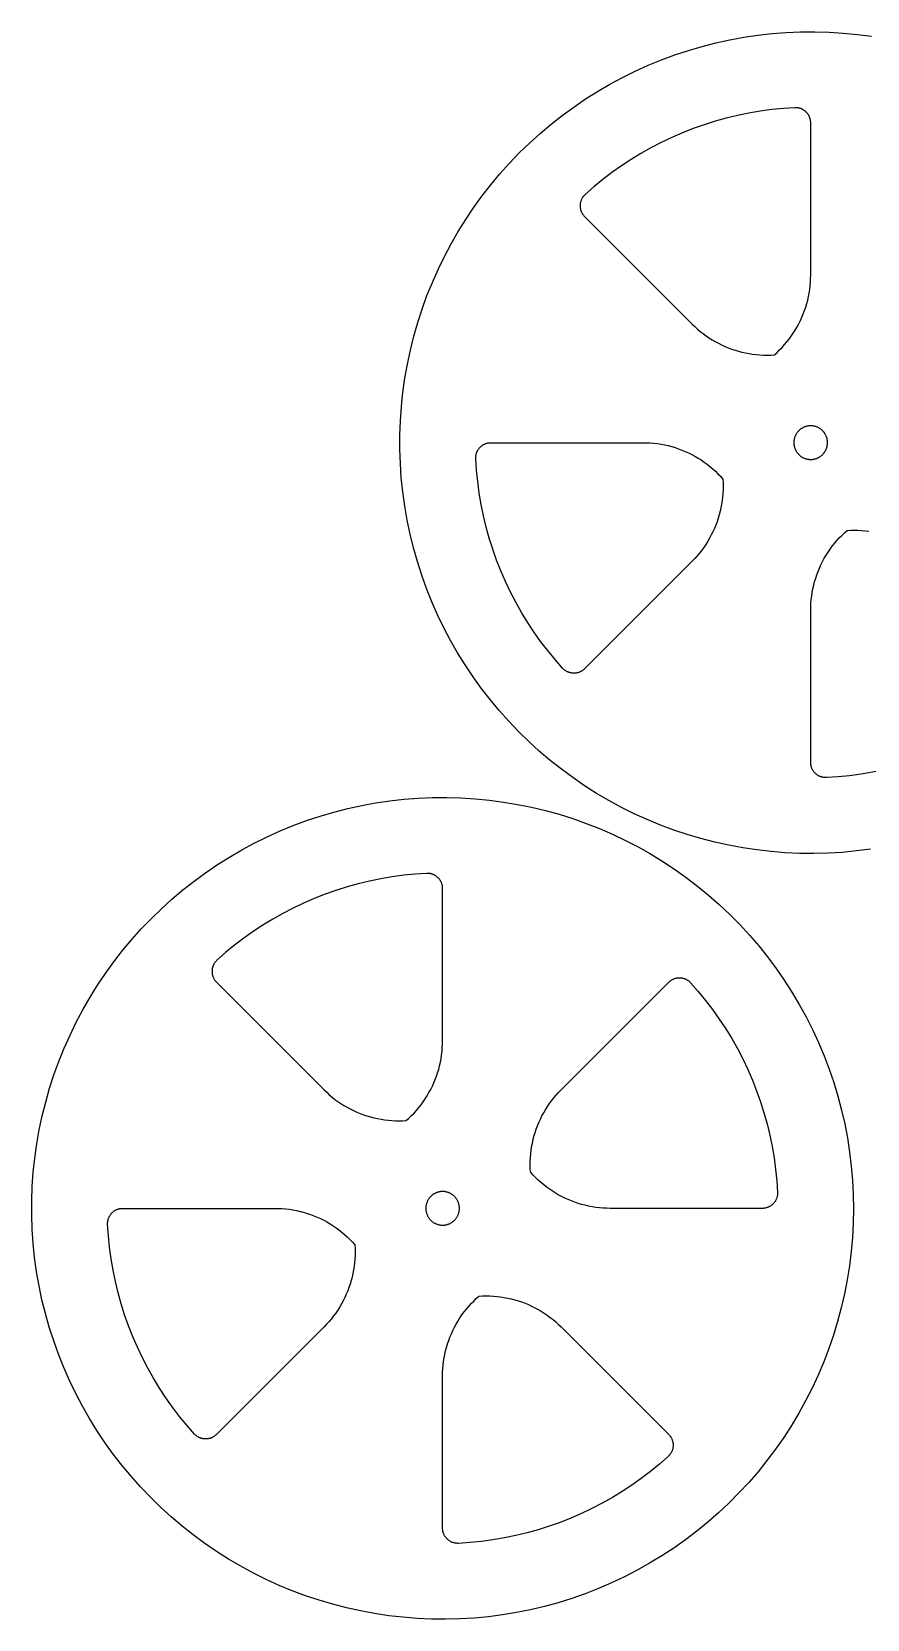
# Model space of a CAD drawing. Header units: millimetres. Extents: x 685 to 906, y -3810 to -3600.
# Drawn here: x 685.1 to 795.7, y -3809.7 to -3599.7 of the extents above; entities that cross this region are included whole.
import ezdxf

# ---------------------------------------------------------------- set-up
doc = ezdxf.new("R2010")
doc.units = ezdxf.units.MM
doc.header["$MEASUREMENT"] = 0
doc.layers.add('lime', color=178, linetype='Continuous', true_color=0x000000)

msp = doc.modelspace()

# ---------------------------------------------------------------- linework, layer by layer
at = {"layer": 'lime'}
for points in [[(796.09, -3707.84), (794.22, -3708.08), (792.34, -3708.26), (790.46, -3708.37), (788.57, -3708.42), (786.68, -3708.4), (784.8, -3708.31), (782.92, -3708.17), (781.04, -3707.95), (779.18, -3707.67), (777.32, -3707.33), (775.48, -3706.92), (773.65, -3706.45), (771.84, -3705.91), (770.05, -3705.31), (768.28, -3704.65), (766.54, -3703.93), (764.82, -3703.15), (763.13, -3702.31), (761.47, -3701.41), (759.85, -3700.46), (758.25, -3699.45), (756.69, -3698.38), (755.18, -3697.26), (753.7, -3696.09), (752.26, -3694.87), (750.86, -3693.6), (749.51, -3692.28), (748.21, -3690.91), (746.95, -3689.51), (745.75, -3688.05), (744.59, -3686.56), (743.49, -3685.03), (742.44, -3683.46), (741.45, -3681.85), (740.51, -3680.22), (739.64, -3678.55), (738.81, -3676.85), (738.05, -3675.12), (737.35, -3673.37), (736.71, -3671.59), (736.13, -3669.8), (735.62, -3667.98), (735.17, -3666.15), (734.78, -3664.3), (734.46, -3662.44), (734.2, -3660.57), (734, -3658.7), (733.88, -3656.81), (733.81, -3654.93), (733.82, -3653.04), (733.88, -3651.16), (734.02, -3649.27), (734.22, -3647.4), (734.48, -3645.53), (734.81, -3643.67), (735.2, -3641.82), (735.66, -3639.99), (736.18, -3638.18), (736.76, -3636.38), (737.4, -3634.61), (738.11, -3632.86), (738.87, -3631.13), (739.7, -3629.44), (740.58, -3627.77), (741.52, -3626.13), (742.52, -3624.53), (743.57, -3622.97), (744.68, -3621.44), (745.84, -3619.95), (747.05, -3618.5), (748.31, -3617.09), (749.61, -3615.73), (750.97, -3614.42), (752.36, -3613.15), (753.81, -3611.93), (755.29, -3610.76), (756.81, -3609.65), (758.37, -3608.59), (759.97, -3607.58), (761.6, -3606.63), (763.26, -3605.73), (764.95, -3604.9), (766.67, -3604.12), (768.42, -3603.41), (770.19, -3602.75), (771.98, -3602.16), (773.79, -3601.63), (775.62, -3601.16), (777.46, -3600.76), (779.32, -3600.42), (781.18, -3600.14), (783.06, -3599.93), (784.94, -3599.79), (786.83, -3599.71), (788.71, -3599.69), (790.6, -3599.75), (792.48, -3599.86), (794.36, -3600.05), (796.23, -3600.29)], [(786.08, -3609.74), (784.55, -3609.84), (783.02, -3609.99), (781.5, -3610.2), (779.99, -3610.45), (778.49, -3610.76), (777, -3611.12), (775.52, -3611.53), (774.06, -3611.99), (772.62, -3612.51), (771.19, -3613.07), (769.79, -3613.68), (768.4, -3614.34), (767.04, -3615.04), (765.71, -3615.8), (764.4, -3616.6), (763.12, -3617.44), (761.87, -3618.33), (760.65, -3619.26), (759.47, -3620.23), (758.32, -3621.24)], [(788.17, -3611.74), (788.17, -3611.67), (788.17, -3611.6), (788.16, -3611.53), (788.15, -3611.46), (788.14, -3611.4), (788.13, -3611.33), (788.11, -3611.26), (788.09, -3611.19), (788.07, -3611.13), (788.05, -3611.06), (788.03, -3611), (788, -3610.94), (787.97, -3610.87), (787.94, -3610.81), (787.91, -3610.75), (787.87, -3610.69), (787.84, -3610.63), (787.8, -3610.58), (787.76, -3610.52), (787.71, -3610.47), (787.67, -3610.42), (787.62, -3610.36), (787.58, -3610.32), (787.53, -3610.27), (787.47, -3610.22), (787.42, -3610.18), (787.37, -3610.14), (787.31, -3610.1), (787.25, -3610.06), (787.19, -3610.02), (787.14, -3609.99), (787.07, -3609.95), (787.01, -3609.92), (786.95, -3609.9), (786.89, -3609.87), (786.82, -3609.85), (786.76, -3609.83), (786.69, -3609.81), (786.62, -3609.79), (786.56, -3609.78), (786.49, -3609.76), (786.42, -3609.75), (786.35, -3609.75), (786.28, -3609.74), (786.21, -3609.74), (786.14, -3609.74), (786.08, -3609.74)], [(788.17, -3631.88), (788.17, -3611.74)], [(758.32, -3621.24), (758.27, -3621.29), (758.22, -3621.34), (758.17, -3621.39), (758.13, -3621.44), (758.08, -3621.49), (758.04, -3621.55), (758, -3621.6), (757.96, -3621.66), (757.93, -3621.72), (757.9, -3621.78), (757.86, -3621.84), (757.84, -3621.9), (757.81, -3621.97), (757.78, -3622.03), (757.76, -3622.1), (757.74, -3622.16), (757.72, -3622.23), (757.71, -3622.3), (757.69, -3622.36), (757.68, -3622.43), (757.67, -3622.5), (757.67, -3622.57), (757.66, -3622.64), (757.66, -3622.71), (757.66, -3622.77), (757.67, -3622.84), (757.67, -3622.91), (757.68, -3622.98), (757.69, -3623.05), (757.7, -3623.12), (757.72, -3623.18), (757.73, -3623.25), (757.75, -3623.32), (757.77, -3623.38), (757.8, -3623.45), (757.82, -3623.51), (757.85, -3623.57), (757.88, -3623.63), (757.92, -3623.7), (757.95, -3623.75), (757.99, -3623.81), (758.03, -3623.87), (758.07, -3623.93), (758.11, -3623.98), (758.15, -3624.03), (758.2, -3624.08), (758.25, -3624.13)], [(758.25, -3624.13), (772.49, -3638.38)], [(783.36, -3642.44), (783.72, -3642.12), (784.06, -3641.79), (784.39, -3641.45), (784.71, -3641.09), (785.02, -3640.72), (785.32, -3640.35), (785.6, -3639.96), (785.87, -3639.57), (786.13, -3639.16), (786.37, -3638.75), (786.6, -3638.33), (786.81, -3637.9), (787.01, -3637.46), (787.19, -3637.02), (787.36, -3636.57), (787.51, -3636.12), (787.65, -3635.66), (787.77, -3635.2), (787.88, -3634.73), (787.97, -3634.26), (788.04, -3633.79), (788.1, -3633.31), (788.14, -3632.84), (788.16, -3632.36), (788.17, -3631.88)], [(772.49, -3638.38), (772.83, -3638.71), (773.19, -3639.03), (773.56, -3639.34), (773.93, -3639.63), (774.32, -3639.91), (774.71, -3640.18), (775.12, -3640.44), (775.53, -3640.68), (775.95, -3640.91), (776.38, -3641.12), (776.82, -3641.32), (777.26, -3641.5), (777.71, -3641.67), (778.16, -3641.82), (778.62, -3641.96), (779.08, -3642.08), (779.55, -3642.18), (780.02, -3642.27), (780.49, -3642.35), (780.97, -3642.4), (781.45, -3642.44), (781.92, -3642.47), (782.4, -3642.48), (782.88, -3642.47), (783.36, -3642.44)], [(743.86, -3656.15), (743.85, -3656.08), (743.85, -3656.01), (743.86, -3655.94), (743.86, -3655.87), (743.87, -3655.81), (743.88, -3655.74), (743.89, -3655.67), (743.91, -3655.6), (743.92, -3655.54), (743.94, -3655.47), (743.96, -3655.4), (743.99, -3655.34), (744.01, -3655.28), (744.04, -3655.21), (744.07, -3655.15), (744.1, -3655.09), (744.14, -3655.03), (744.17, -3654.97), (744.21, -3654.91), (744.25, -3654.86), (744.29, -3654.8), (744.34, -3654.75), (744.38, -3654.7), (744.43, -3654.65), (744.48, -3654.6), (744.53, -3654.56), (744.58, -3654.51), (744.64, -3654.47), (744.69, -3654.43), (744.75, -3654.39), (744.81, -3654.35), (744.87, -3654.32), (744.93, -3654.28), (744.99, -3654.25), (745.05, -3654.22), (745.11, -3654.2), (745.18, -3654.17), (745.24, -3654.15), (745.31, -3654.13), (745.38, -3654.11), (745.44, -3654.1), (745.51, -3654.09), (745.58, -3654.07), (745.65, -3654.07), (745.72, -3654.06), (745.78, -3654.06), (745.85, -3654.06)], [(745.85, -3654.06), (765.99, -3654.06)], [(765.99, -3654.06), (766.47, -3654.06), (766.95, -3654.09), (767.43, -3654.13), (767.9, -3654.19), (768.38, -3654.26), (768.85, -3654.35), (769.31, -3654.45), (769.78, -3654.58), (770.24, -3654.71), (770.69, -3654.87), (771.14, -3655.03), (771.58, -3655.22), (772.01, -3655.42), (772.44, -3655.63), (772.86, -3655.86), (773.28, -3656.1), (773.68, -3656.35), (774.08, -3656.62), (774.46, -3656.91), (774.84, -3657.2), (775.21, -3657.51), (775.56, -3657.83), (775.9, -3658.17), (776.24, -3658.51), (776.56, -3658.87)], [(755.35, -3683.91), (754.34, -3682.76), (753.37, -3681.57), (752.44, -3680.35), (751.55, -3679.1), (750.71, -3677.82), (749.91, -3676.52), (749.16, -3675.18), (748.45, -3673.82), (747.79, -3672.44), (747.18, -3671.03), (746.62, -3669.61), (746.11, -3668.16), (745.65, -3666.7), (745.24, -3665.23), (744.87, -3663.74), (744.57, -3662.23), (744.31, -3660.72), (744.11, -3659.2), (743.95, -3657.68), (743.86, -3656.15)], [(776.56, -3658.87), (776.58, -3659.34), (776.59, -3659.82), (776.58, -3660.3), (776.56, -3660.78), (776.52, -3661.26), (776.46, -3661.73), (776.39, -3662.2), (776.3, -3662.67), (776.19, -3663.14), (776.07, -3663.6), (775.94, -3664.06), (775.78, -3664.52), (775.62, -3664.97), (775.43, -3665.41), (775.24, -3665.84), (775.02, -3666.27), (774.8, -3666.69), (774.55, -3667.11), (774.3, -3667.51), (774.03, -3667.91), (773.75, -3668.29), (773.45, -3668.67), (773.14, -3669.04), (772.82, -3669.39), (772.49, -3669.74)], [(788.17, -3676.23), (788.18, -3675.75), (788.2, -3675.27), (788.24, -3674.8), (788.3, -3674.32), (788.37, -3673.85), (788.46, -3673.38), (788.57, -3672.91), (788.69, -3672.45), (788.83, -3671.99), (788.98, -3671.54), (789.15, -3671.09), (789.33, -3670.65), (789.53, -3670.21), (789.74, -3669.78), (789.97, -3669.36), (790.21, -3668.95), (790.47, -3668.54), (790.74, -3668.15), (791.02, -3667.76), (791.32, -3667.39), (791.63, -3667.02), (791.95, -3666.67), (792.28, -3666.32), (792.62, -3665.99), (792.98, -3665.67)], [(792.98, -3665.67), (793.46, -3665.64), (793.94, -3665.64), (794.42, -3665.64), (794.89, -3665.67), (795.37, -3665.71), (795.85, -3665.76)], [(772.49, -3669.74), (758.25, -3683.98)], [(788.17, -3696.37), (788.17, -3676.23)], [(758.25, -3683.98), (758.2, -3684.03), (758.15, -3684.07), (758.09, -3684.12), (758.04, -3684.16), (757.98, -3684.2), (757.93, -3684.24), (757.87, -3684.27), (757.81, -3684.31), (757.75, -3684.34), (757.69, -3684.37), (757.62, -3684.4), (757.56, -3684.43), (757.5, -3684.45), (757.43, -3684.47), (757.36, -3684.49), (757.3, -3684.51), (757.23, -3684.52), (757.16, -3684.54), (757.1, -3684.55), (757.03, -3684.55), (756.96, -3684.56), (756.89, -3684.56), (756.82, -3684.56), (756.75, -3684.56), (756.68, -3684.56), (756.61, -3684.55), (756.55, -3684.54), (756.48, -3684.53), (756.41, -3684.52), (756.34, -3684.5), (756.28, -3684.48), (756.21, -3684.46), (756.15, -3684.44), (756.08, -3684.42), (756.02, -3684.39), (755.96, -3684.36), (755.9, -3684.33), (755.83, -3684.3), (755.78, -3684.26), (755.72, -3684.22), (755.66, -3684.18), (755.61, -3684.14), (755.55, -3684.1), (755.5, -3684.05), (755.45, -3684.01), (755.4, -3683.96), (755.35, -3683.91)], [(818.02, -3686.87), (816.87, -3687.88), (815.69, -3688.85), (814.47, -3689.78), (813.22, -3690.67), (811.94, -3691.51), (810.63, -3692.31), (809.3, -3693.07), (807.94, -3693.77), (806.55, -3694.43), (805.15, -3695.04), (803.72, -3695.6), (802.28, -3696.12), (800.82, -3696.58), (799.34, -3696.99), (797.85, -3697.35), (796.35, -3697.66), (794.84, -3697.92), (793.32, -3698.12), (791.79, -3698.27), (790.26, -3698.37)], [(790.26, -3698.37), (790.2, -3698.37), (790.13, -3698.37), (790.06, -3698.37), (789.99, -3698.36), (789.92, -3698.36), (789.85, -3698.35), (789.79, -3698.33), (789.72, -3698.32), (789.65, -3698.3), (789.58, -3698.28), (789.52, -3698.26), (789.45, -3698.24), (789.39, -3698.21), (789.33, -3698.19), (789.27, -3698.16), (789.2, -3698.12), (789.15, -3698.09), (789.09, -3698.05), (789.03, -3698.02), (788.97, -3697.97), (788.92, -3697.93), (788.87, -3697.89), (788.81, -3697.84), (788.77, -3697.8), (788.72, -3697.75), (788.67, -3697.7), (788.63, -3697.64), (788.58, -3697.59), (788.54, -3697.53), (788.5, -3697.48), (788.47, -3697.42), (788.43, -3697.36), (788.4, -3697.3), (788.37, -3697.24), (788.34, -3697.18), (788.31, -3697.11), (788.29, -3697.05), (788.27, -3696.98), (788.25, -3696.92), (788.23, -3696.85), (788.21, -3696.78), (788.2, -3696.71), (788.19, -3696.65), (788.18, -3696.58), (788.17, -3696.51), (788.17, -3696.44), (788.17, -3696.37)], [(737.37, -3711.05), (735.84, -3711.15), (734.32, -3711.3), (732.8, -3711.5), (731.29, -3711.76), (729.79, -3712.07), (728.3, -3712.43), (726.82, -3712.84), (725.36, -3713.3), (723.91, -3713.81), (722.49, -3714.37), (721.08, -3714.98), (719.7, -3715.64), (718.34, -3716.35), (717, -3717.1), (715.7, -3717.9), (714.42, -3718.75), (713.17, -3719.63), (711.95, -3720.56), (710.76, -3721.53), (709.61, -3722.54)], [(739.47, -3713.04), (739.46, -3712.98), (739.46, -3712.91), (739.45, -3712.84), (739.45, -3712.77), (739.44, -3712.7), (739.42, -3712.63), (739.41, -3712.57), (739.39, -3712.5), (739.37, -3712.43), (739.35, -3712.37), (739.32, -3712.3), (739.3, -3712.24), (739.27, -3712.18), (739.24, -3712.12), (739.2, -3712.06), (739.17, -3712), (739.13, -3711.94), (739.09, -3711.88), (739.05, -3711.83), (739.01, -3711.77), (738.97, -3711.72), (738.92, -3711.67), (738.87, -3711.62), (738.82, -3711.57), (738.77, -3711.53), (738.72, -3711.48), (738.66, -3711.44), (738.61, -3711.4), (738.55, -3711.36), (738.49, -3711.33), (738.43, -3711.29), (738.37, -3711.26), (738.31, -3711.23), (738.24, -3711.2), (738.18, -3711.18), (738.12, -3711.15), (738.05, -3711.13), (737.98, -3711.11), (737.92, -3711.1), (737.85, -3711.08), (737.78, -3711.07), (737.71, -3711.06), (737.65, -3711.05), (737.58, -3711.05), (737.51, -3711.04), (737.44, -3711.04), (737.37, -3711.05)], [(739.47, -3733.19), (739.47, -3713.04)], [(709.61, -3722.54), (709.56, -3722.59), (709.51, -3722.64), (709.47, -3722.69), (709.42, -3722.74), (709.38, -3722.8), (709.34, -3722.85), (709.3, -3722.91), (709.26, -3722.97), (709.22, -3723.03), (709.19, -3723.09), (709.16, -3723.15), (709.13, -3723.21), (709.1, -3723.27), (709.08, -3723.34), (709.06, -3723.4), (709.04, -3723.47), (709.02, -3723.53), (709, -3723.6), (708.99, -3723.67), (708.98, -3723.74), (708.97, -3723.81), (708.96, -3723.87), (708.96, -3723.94), (708.96, -3724.01), (708.96, -3724.08), (708.96, -3724.15), (708.97, -3724.22), (708.97, -3724.29), (708.98, -3724.35), (709, -3724.42), (709.01, -3724.49), (709.03, -3724.56), (709.05, -3724.62), (709.07, -3724.69), (709.09, -3724.75), (709.12, -3724.82), (709.15, -3724.88), (709.18, -3724.94), (709.21, -3725), (709.25, -3725.06), (709.28, -3725.12), (709.32, -3725.18), (709.36, -3725.23), (709.4, -3725.29), (709.45, -3725.34), (709.5, -3725.39), (709.54, -3725.44)], [(709.54, -3725.44), (723.79, -3739.68)], [(755.15, -3739.68), (769.39, -3725.44)], [(769.39, -3725.44), (769.44, -3725.39), (769.49, -3725.34), (769.54, -3725.3), (769.6, -3725.26), (769.65, -3725.22), (769.71, -3725.18), (769.77, -3725.14), (769.83, -3725.11), (769.89, -3725.07), (769.95, -3725.04), (770.01, -3725.02), (770.07, -3724.99), (770.14, -3724.97), (770.2, -3724.94), (770.27, -3724.92), (770.34, -3724.91), (770.4, -3724.89), (770.47, -3724.88), (770.54, -3724.87), (770.61, -3724.86), (770.68, -3724.86), (770.75, -3724.85), (770.82, -3724.85), (770.88, -3724.85), (770.95, -3724.86), (771.02, -3724.86), (771.09, -3724.87), (771.16, -3724.88), (771.22, -3724.9), (771.29, -3724.91), (771.36, -3724.93), (771.42, -3724.95), (771.49, -3724.97), (771.55, -3725), (771.62, -3725.03), (771.68, -3725.06), (771.74, -3725.09), (771.8, -3725.12), (771.86, -3725.16), (771.92, -3725.19), (771.97, -3725.23), (772.03, -3725.27), (772.08, -3725.32), (772.14, -3725.36), (772.19, -3725.41), (772.23, -3725.46), (772.28, -3725.51)], [(772.28, -3725.51), (773.29, -3726.66), (774.26, -3727.84), (775.19, -3729.06), (776.08, -3730.31), (776.92, -3731.59), (777.72, -3732.9), (778.48, -3734.23), (779.18, -3735.59), (779.84, -3736.98), (780.45, -3738.38), (781.01, -3739.81), (781.53, -3741.25), (781.99, -3742.72), (782.4, -3744.19), (782.76, -3745.68), (783.07, -3747.18), (783.33, -3748.69), (783.53, -3750.21), (783.68, -3751.74), (783.78, -3753.27)], [(734.66, -3743.75), (735.01, -3743.43), (735.36, -3743.09), (735.69, -3742.75), (736.01, -3742.4), (736.32, -3742.03), (736.61, -3741.65), (736.9, -3741.27), (737.17, -3740.87), (737.42, -3740.47), (737.66, -3740.05), (737.89, -3739.63), (738.11, -3739.21), (738.3, -3738.77), (738.49, -3738.33), (738.66, -3737.88), (738.81, -3737.43), (738.95, -3736.97), (739.07, -3736.5), (739.17, -3736.04), (739.26, -3735.57), (739.33, -3735.09), (739.39, -3734.62), (739.43, -3734.14), (739.46, -3733.66), (739.47, -3733.19)], [(723.79, -3739.68), (724.13, -3740.01), (724.48, -3740.33), (724.85, -3740.64), (725.23, -3740.94), (725.61, -3741.22), (726.01, -3741.49), (726.41, -3741.75), (726.83, -3741.99), (727.25, -3742.21), (727.68, -3742.43), (728.11, -3742.62), (728.56, -3742.81), (729, -3742.98), (729.46, -3743.13), (729.92, -3743.26), (730.38, -3743.39), (730.85, -3743.49), (731.32, -3743.58), (731.79, -3743.65), (732.26, -3743.71), (732.74, -3743.75), (733.22, -3743.77), (733.7, -3743.78), (734.18, -3743.77), (734.66, -3743.75)], [(751.08, -3750.55), (751.05, -3750.07), (751.05, -3749.59), (751.05, -3749.12), (751.08, -3748.64), (751.12, -3748.16), (751.17, -3747.69), (751.25, -3747.21), (751.34, -3746.74), (751.44, -3746.27), (751.56, -3745.81), (751.7, -3745.35), (751.85, -3744.9), (752.02, -3744.45), (752.2, -3744.01), (752.4, -3743.57), (752.61, -3743.14), (752.84, -3742.72), (753.08, -3742.31), (753.34, -3741.9), (753.61, -3741.51), (753.89, -3741.12), (754.18, -3740.75), (754.49, -3740.38), (754.81, -3740.02), (755.15, -3739.68)], [(736.77, -3743.44), (736.77, -3743.44)], [(736.77, -3743.44), (736.77, -3743.44)], [(761.64, -3755.36), (761.16, -3755.35), (760.68, -3755.33), (760.21, -3755.29), (759.73, -3755.23), (759.26, -3755.16), (758.79, -3755.07), (758.32, -3754.96), (757.86, -3754.84), (757.4, -3754.7), (756.95, -3754.55), (756.5, -3754.38), (756.06, -3754.2), (755.62, -3754), (755.19, -3753.79), (754.77, -3753.56), (754.36, -3753.32), (753.95, -3753.06), (753.56, -3752.79), (753.17, -3752.51), (752.8, -3752.21), (752.43, -3751.9), (752.08, -3751.58), (751.73, -3751.25), (751.4, -3750.91), (751.08, -3750.55)], [(783.78, -3753.27), (783.78, -3753.34), (783.78, -3753.4), (783.78, -3753.47), (783.77, -3753.54), (783.77, -3753.61), (783.76, -3753.68), (783.74, -3753.75), (783.73, -3753.81), (783.71, -3753.88), (783.69, -3753.95), (783.67, -3754.01), (783.65, -3754.08), (783.62, -3754.14), (783.6, -3754.2), (783.57, -3754.27), (783.53, -3754.33), (783.5, -3754.39), (783.46, -3754.44), (783.43, -3754.5), (783.39, -3754.56), (783.34, -3754.61), (783.3, -3754.66), (783.25, -3754.72), (783.21, -3754.77), (783.16, -3754.81), (783.11, -3754.86), (783.05, -3754.91), (783, -3754.95), (782.94, -3754.99), (782.89, -3755.03), (782.83, -3755.07), (782.77, -3755.1), (782.71, -3755.13), (782.65, -3755.16), (782.59, -3755.19), (782.52, -3755.22), (782.46, -3755.24), (782.39, -3755.27), (782.33, -3755.29), (782.26, -3755.3), (782.19, -3755.32), (782.12, -3755.33), (782.06, -3755.34), (781.99, -3755.35), (781.92, -3755.36), (781.85, -3755.36), (781.78, -3755.36)], [(695.15, -3757.46), (695.15, -3757.39), (695.15, -3757.32), (695.15, -3757.25), (695.16, -3757.18), (695.16, -3757.11), (695.17, -3757.04), (695.19, -3756.98), (695.2, -3756.91), (695.22, -3756.84), (695.24, -3756.78), (695.26, -3756.71), (695.28, -3756.65), (695.31, -3756.58), (695.33, -3756.52), (695.36, -3756.46), (695.4, -3756.4), (695.43, -3756.34), (695.47, -3756.28), (695.51, -3756.22), (695.55, -3756.16), (695.59, -3756.11), (695.63, -3756.06), (695.68, -3756.01), (695.73, -3755.96), (695.77, -3755.91), (695.83, -3755.86), (695.88, -3755.82), (695.93, -3755.77), (695.99, -3755.73), (696.04, -3755.69), (696.1, -3755.66), (696.16, -3755.62), (696.22, -3755.59), (696.28, -3755.56), (696.35, -3755.53), (696.41, -3755.5), (696.47, -3755.48), (696.54, -3755.46), (696.6, -3755.44), (696.67, -3755.42), (696.74, -3755.4), (696.81, -3755.39), (696.87, -3755.38), (696.94, -3755.37), (697.01, -3755.37), (697.08, -3755.36), (697.15, -3755.36)], [(697.15, -3755.36), (717.29, -3755.36)], [(717.29, -3755.36), (717.77, -3755.37), (718.25, -3755.39), (718.72, -3755.43), (719.2, -3755.49), (719.67, -3755.57), (720.14, -3755.65), (720.61, -3755.76), (721.07, -3755.88), (721.53, -3756.02), (721.98, -3756.17), (722.43, -3756.34), (722.87, -3756.52), (723.31, -3756.72), (723.74, -3756.93), (724.16, -3757.16), (724.57, -3757.4), (724.98, -3757.66), (725.37, -3757.93), (725.76, -3758.21), (726.13, -3758.51), (726.5, -3758.82), (726.86, -3759.14), (727.2, -3759.47), (727.53, -3759.82), (727.85, -3760.17)], [(781.78, -3755.36), (761.64, -3755.36)], [(706.65, -3785.22), (705.64, -3784.06), (704.67, -3782.88), (703.74, -3781.66), (702.85, -3780.41), (702.01, -3779.13), (701.21, -3777.82), (700.45, -3776.49), (699.75, -3775.13), (699.09, -3773.74), (698.48, -3772.34), (697.92, -3770.91), (697.4, -3769.47), (696.94, -3768.01), (696.53, -3766.53), (696.17, -3765.04), (695.86, -3763.54), (695.61, -3762.03), (695.4, -3760.51), (695.25, -3758.98), (695.15, -3757.46)], [(727.85, -3760.17), (727.88, -3760.65), (727.89, -3761.13), (727.88, -3761.61), (727.85, -3762.08), (727.81, -3762.56), (727.76, -3763.04), (727.68, -3763.51), (727.59, -3763.98), (727.49, -3764.45), (727.37, -3764.91), (727.23, -3765.37), (727.08, -3765.82), (726.91, -3766.27), (726.73, -3766.71), (726.53, -3767.15), (726.32, -3767.58), (726.09, -3768), (725.85, -3768.41), (725.59, -3768.82), (725.32, -3769.21), (725.04, -3769.6), (724.75, -3769.98), (724.44, -3770.34), (724.12, -3770.7), (723.79, -3771.04)], [(739.47, -3777.54), (739.47, -3777.06), (739.5, -3776.58), (739.54, -3776.1), (739.6, -3775.63), (739.67, -3775.15), (739.76, -3774.68), (739.86, -3774.22), (739.99, -3773.75), (740.12, -3773.3), (740.28, -3772.84), (740.44, -3772.39), (740.63, -3771.95), (740.83, -3771.52), (741.04, -3771.09), (741.27, -3770.67), (741.51, -3770.25), (741.76, -3769.85), (742.03, -3769.45), (742.32, -3769.07), (742.61, -3768.69), (742.92, -3768.33), (743.24, -3767.97), (743.58, -3767.63), (743.92, -3767.29), (744.28, -3766.97)], [(744.28, -3766.97), (744.75, -3766.95), (745.23, -3766.94), (745.71, -3766.95), (746.19, -3766.97), (746.67, -3767.01), (747.14, -3767.07), (747.61, -3767.14), (748.08, -3767.23), (748.55, -3767.34), (749.01, -3767.46), (749.47, -3767.59), (749.93, -3767.75), (750.38, -3767.91), (750.82, -3768.1), (751.25, -3768.3), (751.68, -3768.51), (752.1, -3768.74), (752.52, -3768.98), (752.92, -3769.23), (753.32, -3769.5), (753.7, -3769.78), (754.08, -3770.08), (754.45, -3770.39), (754.8, -3770.71), (755.15, -3771.04)], [(723.79, -3771.04), (709.54, -3785.28)], [(755.15, -3771.04), (769.39, -3785.28)], [(739.47, -3797.68), (739.47, -3777.54)], [(709.54, -3785.28), (709.49, -3785.33), (709.44, -3785.38), (709.39, -3785.42), (709.34, -3785.46), (709.28, -3785.5), (709.22, -3785.54), (709.16, -3785.58), (709.11, -3785.61), (709.04, -3785.65), (708.98, -3785.68), (708.92, -3785.71), (708.86, -3785.73), (708.79, -3785.76), (708.73, -3785.78), (708.66, -3785.8), (708.59, -3785.81), (708.53, -3785.83), (708.46, -3785.84), (708.39, -3785.85), (708.32, -3785.86), (708.25, -3785.87), (708.18, -3785.87), (708.12, -3785.87), (708.05, -3785.87), (707.98, -3785.86), (707.91, -3785.86), (707.84, -3785.85), (707.77, -3785.84), (707.71, -3785.82), (707.64, -3785.81), (707.57, -3785.79), (707.51, -3785.77), (707.44, -3785.75), (707.38, -3785.72), (707.31, -3785.7), (707.25, -3785.67), (707.19, -3785.64), (707.13, -3785.6), (707.07, -3785.57), (707.01, -3785.53), (706.96, -3785.49), (706.9, -3785.45), (706.85, -3785.41), (706.8, -3785.36), (706.75, -3785.31), (706.7, -3785.27), (706.65, -3785.22)], [(769.39, -3785.28), (769.44, -3785.33), (769.48, -3785.38), (769.53, -3785.44), (769.57, -3785.49), (769.61, -3785.55), (769.65, -3785.6), (769.68, -3785.66), (769.72, -3785.72), (769.75, -3785.78), (769.78, -3785.84), (769.81, -3785.91), (769.84, -3785.97), (769.86, -3786.03), (769.88, -3786.1), (769.9, -3786.17), (769.92, -3786.23), (769.93, -3786.3), (769.95, -3786.37), (769.96, -3786.44), (769.96, -3786.5), (769.97, -3786.57), (769.97, -3786.64), (769.97, -3786.71), (769.97, -3786.78), (769.97, -3786.85), (769.96, -3786.92), (769.95, -3786.98), (769.94, -3787.05), (769.93, -3787.12), (769.91, -3787.19), (769.89, -3787.25), (769.87, -3787.32), (769.85, -3787.38), (769.83, -3787.45), (769.8, -3787.51), (769.77, -3787.57), (769.74, -3787.64), (769.71, -3787.7), (769.67, -3787.76), (769.63, -3787.81), (769.59, -3787.87), (769.55, -3787.92), (769.51, -3787.98), (769.47, -3788.03), (769.42, -3788.08), (769.37, -3788.13), (769.32, -3788.18)], [(769.32, -3788.18), (768.17, -3789.19), (766.98, -3790.16), (765.76, -3791.09), (764.51, -3791.98), (763.24, -3792.82), (761.93, -3793.62), (760.59, -3794.37), (759.23, -3795.08), (757.85, -3795.74), (756.44, -3796.35), (755.02, -3796.91), (753.57, -3797.42), (752.11, -3797.88), (750.64, -3798.3), (749.15, -3798.66), (747.64, -3798.96), (746.13, -3799.22), (744.61, -3799.43), (743.09, -3799.58), (741.56, -3799.68)], [(741.56, -3799.68), (741.49, -3799.68), (741.42, -3799.68), (741.35, -3799.67), (741.28, -3799.67), (741.22, -3799.66), (741.15, -3799.65), (741.08, -3799.64), (741.01, -3799.63), (740.95, -3799.61), (740.88, -3799.59), (740.81, -3799.57), (740.75, -3799.55), (740.69, -3799.52), (740.62, -3799.49), (740.56, -3799.46), (740.5, -3799.43), (740.44, -3799.4), (740.38, -3799.36), (740.32, -3799.32), (740.27, -3799.28), (740.21, -3799.24), (740.16, -3799.19), (740.11, -3799.15), (740.06, -3799.1), (740.01, -3799.05), (739.97, -3799), (739.92, -3798.95), (739.88, -3798.89), (739.84, -3798.84), (739.8, -3798.78), (739.76, -3798.72), (739.73, -3798.67), (739.69, -3798.6), (739.66, -3798.54), (739.63, -3798.48), (739.61, -3798.42), (739.58, -3798.35), (739.56, -3798.29), (739.54, -3798.22), (739.52, -3798.16), (739.51, -3798.09), (739.5, -3798.02), (739.48, -3797.95), (739.48, -3797.88), (739.47, -3797.82), (739.47, -3797.75), (739.47, -3797.68)]]:
    msp.add_lwpolyline(points, dxfattribs=at)
for points in [[(790.4, -3654.06), (790.39, -3653.98), (790.39, -3653.9), (790.38, -3653.82), (790.37, -3653.75), (790.36, -3653.67), (790.35, -3653.6), (790.33, -3653.52), (790.31, -3653.45), (790.29, -3653.37), (790.26, -3653.3), (790.23, -3653.23), (790.2, -3653.16), (790.17, -3653.09), (790.14, -3653.02), (790.1, -3652.95), (790.06, -3652.88), (790.02, -3652.82), (789.97, -3652.75), (789.93, -3652.69), (789.88, -3652.63), (789.83, -3652.57), (789.78, -3652.52), (789.72, -3652.46), (789.67, -3652.41), (789.61, -3652.36), (789.55, -3652.31), (789.49, -3652.26), (789.42, -3652.22), (789.36, -3652.18), (789.29, -3652.14), (789.23, -3652.1), (789.16, -3652.06), (789.09, -3652.03), (789.02, -3652), (788.95, -3651.97), (788.87, -3651.94), (788.8, -3651.92), (788.72, -3651.9), (788.65, -3651.88), (788.57, -3651.87), (788.5, -3651.85), (788.42, -3651.84), (788.34, -3651.84), (788.27, -3651.83), (788.19, -3651.83), (788.11, -3651.83), (788.04, -3651.83), (787.96, -3651.84), (787.88, -3651.85), (787.8, -3651.86), (787.73, -3651.87), (787.65, -3651.89), (787.58, -3651.91), (787.5, -3651.93), (787.43, -3651.96), (787.36, -3651.98), (787.29, -3652.01), (787.22, -3652.04), (787.15, -3652.08), (787.08, -3652.12), (787.01, -3652.15), (786.95, -3652.2), (786.88, -3652.24), (786.82, -3652.29), (786.76, -3652.33), (786.7, -3652.38), (786.65, -3652.44), (786.59, -3652.49), (786.54, -3652.54), (786.49, -3652.6), (786.44, -3652.66), (786.39, -3652.72), (786.34, -3652.79), (786.3, -3652.85), (786.26, -3652.92), (786.22, -3652.98), (786.19, -3653.05), (786.15, -3653.12), (786.12, -3653.19), (786.09, -3653.26), (786.07, -3653.33), (786.04, -3653.41), (786.02, -3653.48), (786, -3653.56), (785.99, -3653.63), (785.97, -3653.71), (785.96, -3653.79), (785.95, -3653.86), (785.95, -3653.94), (785.95, -3654.02), (785.95, -3654.09), (785.95, -3654.17), (785.95, -3654.25), (785.96, -3654.33), (785.97, -3654.4), (785.99, -3654.48), (786, -3654.55), (786.02, -3654.63), (786.04, -3654.7), (786.07, -3654.78), (786.09, -3654.85), (786.12, -3654.92), (786.15, -3654.99), (786.19, -3655.06), (786.22, -3655.13), (786.26, -3655.2), (786.3, -3655.26), (786.34, -3655.33), (786.39, -3655.39), (786.44, -3655.45), (786.49, -3655.51), (786.54, -3655.57), (786.59, -3655.62), (786.65, -3655.68), (786.7, -3655.73), (786.76, -3655.78), (786.82, -3655.83), (786.88, -3655.87), (786.95, -3655.91), (787.01, -3655.96), (787.08, -3656), (787.15, -3656.03), (787.22, -3656.07), (787.29, -3656.1), (787.36, -3656.13), (787.43, -3656.15), (787.5, -3656.18), (787.58, -3656.2), (787.65, -3656.22), (787.73, -3656.24), (787.8, -3656.25), (787.88, -3656.26), (787.96, -3656.27), (788.04, -3656.28), (788.11, -3656.28), (788.19, -3656.28), (788.27, -3656.28), (788.34, -3656.27), (788.42, -3656.27), (788.5, -3656.26), (788.57, -3656.24), (788.65, -3656.23), (788.72, -3656.21), (788.8, -3656.19), (788.87, -3656.17), (788.95, -3656.14), (789.02, -3656.11), (789.09, -3656.08), (789.16, -3656.05), (789.23, -3656.01), (789.29, -3655.98), (789.36, -3655.94), (789.42, -3655.89), (789.49, -3655.85), (789.55, -3655.8), (789.61, -3655.75), (789.67, -3655.7), (789.72, -3655.65), (789.78, -3655.59), (789.83, -3655.54), (789.88, -3655.48), (789.93, -3655.42), (789.97, -3655.36), (790.02, -3655.29), (790.06, -3655.23), (790.1, -3655.16), (790.14, -3655.09), (790.17, -3655.03), (790.2, -3654.96), (790.23, -3654.88), (790.26, -3654.81), (790.29, -3654.74), (790.31, -3654.67), (790.33, -3654.59), (790.35, -3654.52), (790.36, -3654.44), (790.37, -3654.36), (790.38, -3654.29), (790.39, -3654.21), (790.39, -3654.13)], [(725.08, -3702.93), (726.91, -3702.47), (728.76, -3702.06), (730.61, -3701.72), (732.48, -3701.45), (734.35, -3701.24), (736.24, -3701.09), (738.12, -3701.01), (740.01, -3701), (741.89, -3701.05), (743.78, -3701.17), (745.66, -3701.35), (747.53, -3701.6), (749.39, -3701.91), (751.24, -3702.29), (753.07, -3702.73), (754.89, -3703.23), (756.69, -3703.8), (758.47, -3704.43), (760.23, -3705.12), (761.96, -3705.87), (763.66, -3706.68), (765.34, -3707.55), (766.98, -3708.47), (768.59, -3709.46), (770.17, -3710.5), (771.71, -3711.59), (773.21, -3712.73), (774.66, -3713.93), (776.08, -3715.18), (777.45, -3716.47), (778.78, -3717.81), (780.06, -3719.2), (781.29, -3720.63), (782.47, -3722.1), (783.6, -3723.62), (784.67, -3725.17), (785.69, -3726.76), (786.66, -3728.38), (787.57, -3730.03), (788.42, -3731.72), (789.21, -3733.43), (789.94, -3735.17), (790.61, -3736.93), (791.22, -3738.72), (791.77, -3740.53), (792.25, -3742.35), (792.67, -3744.19), (793.02, -3746.04), (793.32, -3747.91), (793.54, -3749.78), (793.7, -3751.66), (793.8, -3753.55), (793.83, -3755.43), (793.79, -3757.32), (793.69, -3759.2), (793.53, -3761.08), (793.3, -3762.96), (793, -3764.82), (792.64, -3766.67), (792.22, -3768.51), (791.73, -3770.33), (791.18, -3772.14), (790.56, -3773.92), (789.89, -3775.68), (789.15, -3777.42), (788.36, -3779.13), (787.5, -3780.82), (786.59, -3782.47), (785.62, -3784.09), (784.6, -3785.67), (783.52, -3787.22), (782.38, -3788.73), (781.2, -3790.2), (779.97, -3791.63), (778.68, -3793.01), (777.35, -3794.35), (775.98, -3795.64), (774.56, -3796.88), (773.09, -3798.08), (771.59, -3799.22), (770.05, -3800.31), (768.47, -3801.34), (766.86, -3802.32), (765.21, -3803.24), (763.53, -3804.11), (761.83, -3804.91), (760.1, -3805.66), (758.34, -3806.34), (756.56, -3806.97), (754.75, -3807.53), (752.93, -3808.03), (751.1, -3808.47), (749.25, -3808.84), (747.39, -3809.14), (745.52, -3809.39), (743.64, -3809.56), (741.75, -3809.68), (739.87, -3809.72), (737.98, -3809.7), (736.09, -3809.62), (734.21, -3809.47), (732.34, -3809.26), (730.47, -3808.98), (728.62, -3808.63), (726.77, -3808.22), (724.95, -3807.75), (723.14, -3807.22), (721.35, -3806.62), (719.58, -3805.96), (717.84, -3805.24), (716.12, -3804.46), (714.43, -3803.62), (712.77, -3802.72), (711.14, -3801.76), (709.55, -3800.75), (707.99, -3799.69), (706.47, -3798.57), (704.99, -3797.4), (703.55, -3796.17), (702.16, -3794.9), (700.81, -3793.58), (699.5, -3792.22), (698.25, -3790.81), (697.04, -3789.36), (695.89, -3787.87), (694.79, -3786.33), (693.74, -3784.76), (692.75, -3783.16), (691.81, -3781.52), (690.93, -3779.85), (690.11, -3778.15), (689.35, -3776.43), (688.65, -3774.67), (688.01, -3772.9), (687.43, -3771.1), (686.92, -3769.29), (686.46, -3767.45), (686.08, -3765.61), (685.75, -3763.75), (685.49, -3761.88), (685.3, -3760), (685.17, -3758.12), (685.11, -3756.23), (685.11, -3754.35), (685.18, -3752.46), (685.31, -3750.58), (685.51, -3748.7), (685.77, -3746.83), (686.1, -3744.97), (686.5, -3743.13), (686.95, -3741.3), (687.47, -3739.48), (688.05, -3737.69), (688.7, -3735.92), (689.4, -3734.16), (690.17, -3732.44), (690.99, -3730.74), (691.88, -3729.08), (692.82, -3727.44), (693.82, -3725.84), (694.87, -3724.27), (695.97, -3722.74), (697.13, -3721.25), (698.34, -3719.8), (699.6, -3718.4), (700.91, -3717.04), (702.26, -3715.72), (703.66, -3714.45), (705.1, -3713.24), (706.58, -3712.07), (708.11, -3710.95), (709.67, -3709.89), (711.26, -3708.89), (712.89, -3707.93), (714.55, -3707.04), (716.25, -3706.21), (717.97, -3705.43), (719.71, -3704.71), (721.48, -3704.06), (723.27, -3703.46)], [(741.69, -3755.36), (741.69, -3755.28), (741.69, -3755.21), (741.68, -3755.13), (741.67, -3755.05), (741.66, -3754.98), (741.64, -3754.9), (741.63, -3754.83), (741.61, -3754.75), (741.58, -3754.68), (741.56, -3754.6), (741.53, -3754.53), (741.5, -3754.46), (741.47, -3754.39), (741.43, -3754.32), (741.4, -3754.25), (741.36, -3754.19), (741.31, -3754.12), (741.27, -3754.06), (741.22, -3754), (741.18, -3753.94), (741.13, -3753.88), (741.07, -3753.82), (741.02, -3753.77), (740.96, -3753.71), (740.9, -3753.66), (740.84, -3753.61), (740.78, -3753.57), (740.72, -3753.52), (740.66, -3753.48), (740.59, -3753.44), (740.52, -3753.4), (740.45, -3753.37), (740.38, -3753.33), (740.31, -3753.3), (740.24, -3753.28), (740.17, -3753.25), (740.09, -3753.23), (740.02, -3753.21), (739.94, -3753.19), (739.87, -3753.17), (739.79, -3753.16), (739.72, -3753.15), (739.64, -3753.14), (739.56, -3753.14), (739.48, -3753.14), (739.41, -3753.14), (739.33, -3753.14), (739.25, -3753.15), (739.18, -3753.15), (739.1, -3753.17), (739.02, -3753.18), (738.95, -3753.2), (738.87, -3753.22), (738.8, -3753.24), (738.73, -3753.26), (738.65, -3753.29), (738.58, -3753.32), (738.51, -3753.35), (738.44, -3753.38), (738.38, -3753.42), (738.31, -3753.46), (738.24, -3753.5), (738.18, -3753.55), (738.12, -3753.59), (738.06, -3753.64), (738, -3753.69), (737.94, -3753.74), (737.89, -3753.79), (737.83, -3753.85), (737.78, -3753.91), (737.73, -3753.97), (737.68, -3754.03), (737.64, -3754.09), (737.6, -3754.16), (737.55, -3754.22), (737.52, -3754.29), (737.48, -3754.36), (737.45, -3754.43), (737.42, -3754.5), (737.39, -3754.57), (737.36, -3754.64), (737.34, -3754.71), (737.32, -3754.79), (737.3, -3754.86), (737.28, -3754.94), (737.27, -3755.01), (737.26, -3755.09), (737.25, -3755.17), (737.24, -3755.25), (737.24, -3755.32), (737.24, -3755.4), (737.24, -3755.48), (737.25, -3755.55), (737.26, -3755.63), (737.27, -3755.71), (737.28, -3755.78), (737.3, -3755.86), (737.32, -3755.93), (737.34, -3756.01), (737.36, -3756.08), (737.39, -3756.15), (737.42, -3756.23), (737.45, -3756.3), (737.48, -3756.37), (737.52, -3756.43), (737.55, -3756.5), (737.6, -3756.57), (737.64, -3756.63), (737.68, -3756.69), (737.73, -3756.75), (737.78, -3756.81), (737.83, -3756.87), (737.89, -3756.93), (737.94, -3756.98), (738, -3757.03), (738.06, -3757.08), (738.12, -3757.13), (738.18, -3757.18), (738.24, -3757.22), (738.31, -3757.26), (738.38, -3757.3), (738.44, -3757.34), (738.51, -3757.37), (738.58, -3757.4), (738.65, -3757.43), (738.73, -3757.46), (738.8, -3757.48), (738.87, -3757.51), (738.95, -3757.53), (739.02, -3757.54), (739.1, -3757.56), (739.18, -3757.57), (739.25, -3757.58), (739.33, -3757.58), (739.41, -3757.59), (739.48, -3757.59), (739.56, -3757.58), (739.64, -3757.58), (739.72, -3757.57), (739.79, -3757.56), (739.87, -3757.55), (739.94, -3757.53), (740.02, -3757.52), (740.09, -3757.5), (740.17, -3757.47), (740.24, -3757.45), (740.31, -3757.42), (740.38, -3757.39), (740.45, -3757.35), (740.52, -3757.32), (740.59, -3757.28), (740.66, -3757.24), (740.72, -3757.2), (740.78, -3757.15), (740.84, -3757.11), (740.9, -3757.06), (740.96, -3757.01), (741.02, -3756.95), (741.07, -3756.9), (741.13, -3756.84), (741.18, -3756.78), (741.22, -3756.72), (741.27, -3756.66), (741.31, -3756.6), (741.36, -3756.53), (741.4, -3756.47), (741.43, -3756.4), (741.47, -3756.33), (741.5, -3756.26), (741.53, -3756.19), (741.56, -3756.12), (741.58, -3756.04), (741.61, -3755.97), (741.63, -3755.9), (741.64, -3755.82), (741.66, -3755.75), (741.67, -3755.67), (741.68, -3755.59), (741.69, -3755.52), (741.69, -3755.44)]]:
    msp.add_lwpolyline(points, close=True, dxfattribs=at)

doc.saveas('drawing.dxf')
